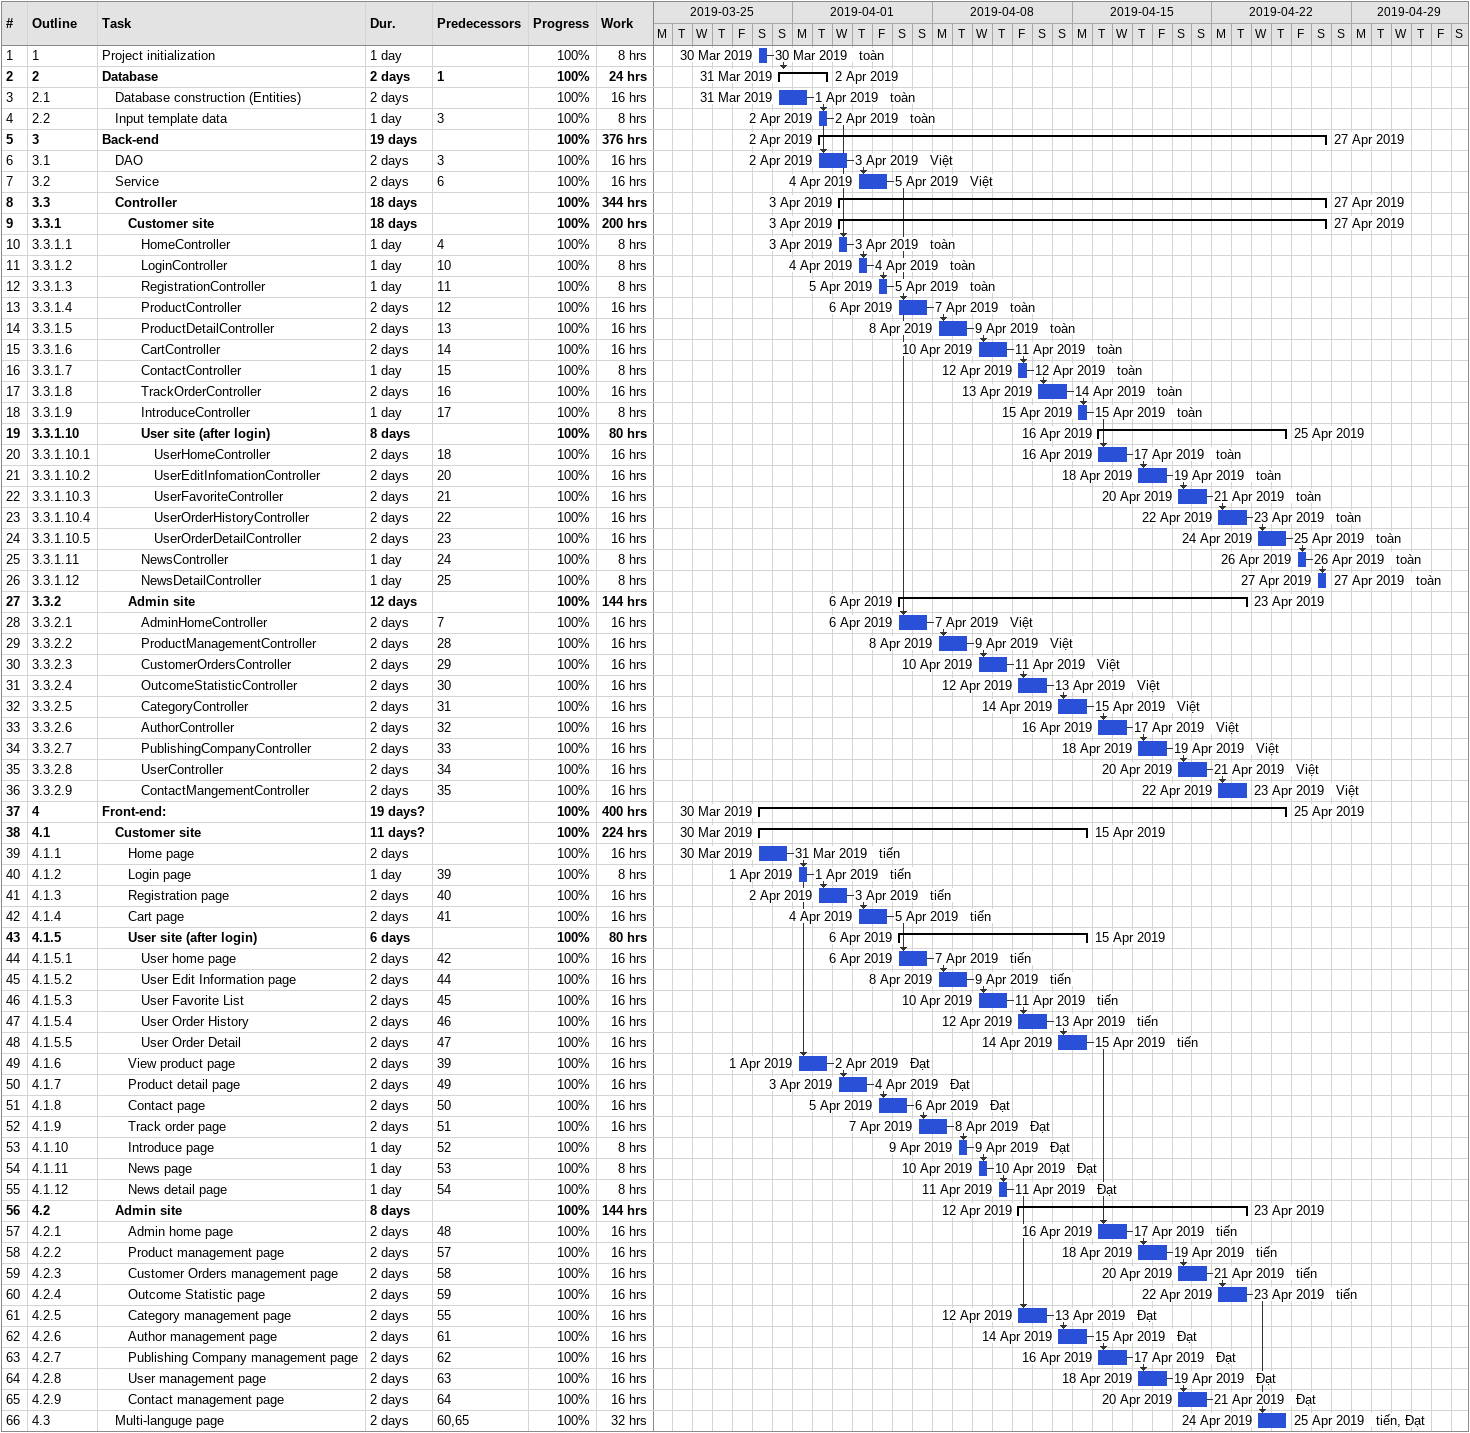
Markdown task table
| ID | WBS | Task | Duration | Start | Finish | Predecessors | Resources | % complete | Work (h) |
|---|---|---|---|---|---|---|---|---|---|
| 1 | 1 | Project initialization | 1d | 2019-03-30 | 2019-03-30 |  | toàn | 100 | 8 |
| 2 | 2 | **Database** | 2d | 2019-03-31 | 2019-04-02 | 1 |  | 100 | 24 |
| 3 | 2.1 | Database construction (Entities) | 2d | 2019-03-31 | 2019-04-01 |  | toàn | 100 | 16 |
| 4 | 2.2 | Input template data | 1d | 2019-04-02 | 2019-04-02 | 3 | toàn | 100 | 8 |
| 5 | 3 | **Back-end** | 19d | 2019-04-02 | 2019-04-27 |  |  | 100 | 376 |
| 6 | 3.1 | DAO | 2d | 2019-04-02 | 2019-04-03 | 3 | Việt | 100 | 16 |
| 7 | 3.2 | Service | 2d | 2019-04-04 | 2019-04-05 | 6 | Việt | 100 | 16 |
| 8 | 3.3 | **Controller** | 18d | 2019-04-03 | 2019-04-27 |  |  | 100 | 344 |
| 9 | 3.3.1 | **Customer site** | 18d | 2019-04-03 | 2019-04-27 |  |  | 100 | 200 |
| 10 | 3.3.1.1 | HomeController | 1d | 2019-04-03 | 2019-04-03 | 4 | toàn | 100 | 8 |
| 11 | 3.3.1.2 | LoginController | 1d | 2019-04-04 | 2019-04-04 | 10 | toàn | 100 | 8 |
| 12 | 3.3.1.3 | RegistrationController | 1d | 2019-04-05 | 2019-04-05 | 11 | toàn | 100 | 8 |
| 13 | 3.3.1.4 | ProductController | 2d | 2019-04-06 | 2019-04-07 | 12 | toàn | 100 | 16 |
| 14 | 3.3.1.5 | ProductDetailController | 2d | 2019-04-08 | 2019-04-09 | 13 | toàn | 100 | 16 |
| 15 | 3.3.1.6 | CartController | 2d | 2019-04-10 | 2019-04-11 | 14 | toàn | 100 | 16 |
| 16 | 3.3.1.7 | ContactController | 1d | 2019-04-12 | 2019-04-12 | 15 | toàn | 100 | 8 |
| 17 | 3.3.1.8 | TrackOrderController | 2d | 2019-04-13 | 2019-04-14 | 16 | toàn | 100 | 16 |
| 18 | 3.3.1.9 | IntroduceController | 1d | 2019-04-15 | 2019-04-15 | 17 | toàn | 100 | 8 |
| 19 | 3.3.1.10 | **User site (after login)** | 8d | 2019-04-16 | 2019-04-25 |  |  | 100 | 80 |
| 20 | 3.3.1.10.1 | UserHomeController | 2d | 2019-04-16 | 2019-04-17 | 18 | toàn | 100 | 16 |
| 21 | 3.3.1.10.2 | UserEditInfomationController | 2d | 2019-04-18 | 2019-04-19 | 20 | toàn | 100 | 16 |
| 22 | 3.3.1.10.3 | UserFavoriteController | 2d | 2019-04-20 | 2019-04-21 | 21 | toàn | 100 | 16 |
| 23 | 3.3.1.10.4 | UserOrderHistoryController | 2d | 2019-04-22 | 2019-04-23 | 22 | toàn | 100 | 16 |
| 24 | 3.3.1.10.5 | UserOrderDetailController | 2d | 2019-04-24 | 2019-04-25 | 23 | toàn | 100 | 16 |
| 25 | 3.3.1.11 | NewsController | 1d | 2019-04-26 | 2019-04-26 | 24 | toàn | 100 | 8 |
| 26 | 3.3.1.12 | NewsDetailController | 1d | 2019-04-27 | 2019-04-27 | 25 | toàn | 100 | 8 |
| 27 | 3.3.2 | **Admin site** | 12d | 2019-04-06 | 2019-04-23 |  |  | 100 | 144 |
| 28 | 3.3.2.1 | AdminHomeController | 2d | 2019-04-06 | 2019-04-07 | 7 | Việt | 100 | 16 |
| 29 | 3.3.2.2 | ProductManagementController | 2d | 2019-04-08 | 2019-04-09 | 28 | Việt | 100 | 16 |
| 30 | 3.3.2.3 | CustomerOrdersController | 2d | 2019-04-10 | 2019-04-11 | 29 | Việt | 100 | 16 |
| 31 | 3.3.2.4 | OutcomeStatisticController | 2d | 2019-04-12 | 2019-04-13 | 30 | Việt | 100 | 16 |
| 32 | 3.3.2.5 | CategoryController | 2d | 2019-04-14 | 2019-04-15 | 31 | Việt | 100 | 16 |
| 33 | 3.3.2.6 | AuthorController | 2d | 2019-04-16 | 2019-04-17 | 32 | Việt | 100 | 16 |
| 34 | 3.3.2.7 | PublishingCompanyController | 2d | 2019-04-18 | 2019-04-19 | 33 | Việt | 100 | 16 |
| 35 | 3.3.2.8 | UserController | 2d | 2019-04-20 | 2019-04-21 | 34 | Việt | 100 | 16 |
| 36 | 3.3.2.9 | ContactMangementController | 2d | 2019-04-22 | 2019-04-23 | 35 | Việt | 100 | 16 |
| 37 | 4 | **Front-end:** | 19d? | 2019-03-30 | 2019-04-25 |  |  | 100 | 400 |
| 38 | 4.1 | **Customer site** | 11d? | 2019-03-30 | 2019-04-15 |  |  | 100 | 224 |
| 39 | 4.1.1 | Home page | 2d | 2019-03-30 | 2019-03-31 |  | tiến | 100 | 16 |
| 40 | 4.1.2 | Login page | 1d | 2019-04-01 | 2019-04-01 | 39 | tiến | 100 | 8 |
| 41 | 4.1.3 | Registration page | 2d | 2019-04-02 | 2019-04-03 | 40 | tiến | 100 | 16 |
| 42 | 4.1.4 | Cart page | 2d | 2019-04-04 | 2019-04-05 | 41 | tiến | 100 | 16 |
| 43 | 4.1.5 | **User site (after login)** | 6d | 2019-04-06 | 2019-04-15 |  |  | 100 | 80 |
| 44 | 4.1.5.1 | User home page | 2d | 2019-04-06 | 2019-04-07 | 42 | tiến | 100 | 16 |
| 45 | 4.1.5.2 | User Edit Information page | 2d | 2019-04-08 | 2019-04-09 | 44 | tiến | 100 | 16 |
| 46 | 4.1.5.3 | User Favorite List | 2d | 2019-04-10 | 2019-04-11 | 45 | tiến | 100 | 16 |
| 47 | 4.1.5.4 | User Order History | 2d | 2019-04-12 | 2019-04-13 | 46 | tiến | 100 | 16 |
| 48 | 4.1.5.5 | User Order Detail | 2d | 2019-04-14 | 2019-04-15 | 47 | tiến | 100 | 16 |
| 49 | 4.1.6 | View product page | 2d | 2019-04-01 | 2019-04-02 | 39 | Đạt | 100 | 16 |
| 50 | 4.1.7 | Product detail page | 2d | 2019-04-03 | 2019-04-04 | 49 | Đạt | 100 | 16 |
| 51 | 4.1.8 | Contact page | 2d | 2019-04-05 | 2019-04-06 | 50 | Đạt | 100 | 16 |
| 52 | 4.1.9 | Track order page | 2d | 2019-04-07 | 2019-04-08 | 51 | Đạt | 100 | 16 |
| 53 | 4.1.10 | Introduce page | 1d | 2019-04-09 | 2019-04-09 | 52 | Đạt | 100 | 8 |
| 54 | 4.1.11 | News page | 1d | 2019-04-10 | 2019-04-10 | 53 | Đạt | 100 | 8 |
| 55 | 4.1.12 | News detail page | 1d | 2019-04-11 | 2019-04-11 | 54 | Đạt | 100 | 8 |
| 56 | 4.2 | **Admin site** | 8d | 2019-04-12 | 2019-04-23 |  |  | 100 | 144 |
| 57 | 4.2.1 | Admin home page | 2d | 2019-04-16 | 2019-04-17 | 48 | tiến | 100 | 16 |
| 58 | 4.2.2 | Product management page | 2d | 2019-04-18 | 2019-04-19 | 57 | tiến | 100 | 16 |
| 59 | 4.2.3 | Customer Orders management page | 2d | 2019-04-20 | 2019-04-21 | 58 | tiến | 100 | 16 |
| 60 | 4.2.4 | Outcome Statistic page | 2d | 2019-04-22 | 2019-04-23 | 59 | tiến | 100 | 16 |
| 61 | 4.2.5 | Category management page | 2d | 2019-04-12 | 2019-04-13 | 55 | Đạt | 100 | 16 |
| 62 | 4.2.6 | Author management page | 2d | 2019-04-14 | 2019-04-15 | 61 | Đạt | 100 | 16 |
| 63 | 4.2.7 | Publishing Company management page | 2d | 2019-04-16 | 2019-04-17 | 62 | Đạt | 100 | 16 |
| 64 | 4.2.8 | User management page | 2d | 2019-04-18 | 2019-04-19 | 63 | Đạt | 100 | 16 |
| 65 | 4.2.9 | Contact management page | 2d | 2019-04-20 | 2019-04-21 | 64 | Đạt | 100 | 16 |
| 66 | 4.3 | Multi-languge page | 2d | 2019-04-24 | 2019-04-25 | 60, 65 | tiến, Đạt | 100 | 32 |
